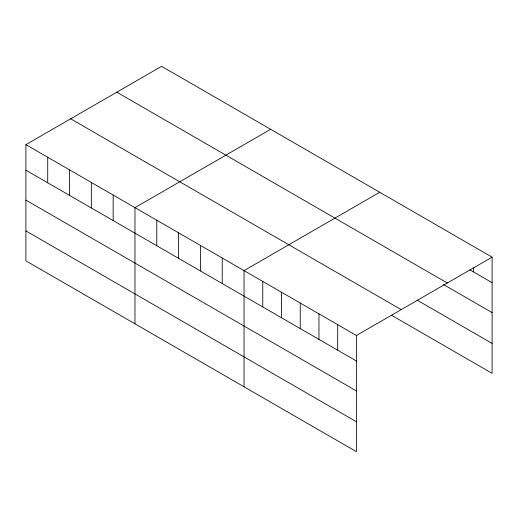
<?xml version="1.0" encoding="UTF-8"?>
<svg xmlns="http://www.w3.org/2000/svg" width="518" height="518" viewBox="0 0 518 518"><rect width="100%" height="100%" fill="white"/><g stroke="black" fill="none" stroke-linecap="round" stroke-linejoin="round"><path stroke-width="0.78" d="M25.9 144.664L356.416 335.489L356.416 451.67L25.9 260.845L25.9 144.664L161.584 66.33L492.1 257.155L492.1 373.336L391.517 315.261M270.655 129.306L134.971 207.64L134.971 323.815M379.726 192.275L244.043 270.61L244.043 386.791M356.416 335.489L492.1 257.155M469.904 269.865L492.1 282.679M116.809 92.185L447.325 283.009M443.544 284.563L492.1 312.594M417.184 300.162L492.1 343.421M70.675 118.816L401.191 309.641M25.9 170.189L356.416 361.014M25.9 200.11L356.416 390.928M25.9 230.931L356.416 421.756M473.368 267.877L473.368 271.866M337.691 324.676L337.691 350.2M318.959 313.863L318.959 339.387M300.233 303.049L300.233 328.574M281.501 292.236L281.501 317.761M262.775 281.423L262.775 306.947M222.228 258.016L222.228 283.54M200.414 245.422L200.414 270.946M178.6 232.828L178.6 258.352M156.786 220.234L156.786 245.759M113.157 195.046L113.157 220.571M91.343 182.453L91.343 207.977M69.529 169.852L69.529 195.383M47.714 157.258L47.714 182.789"/></g></svg>
